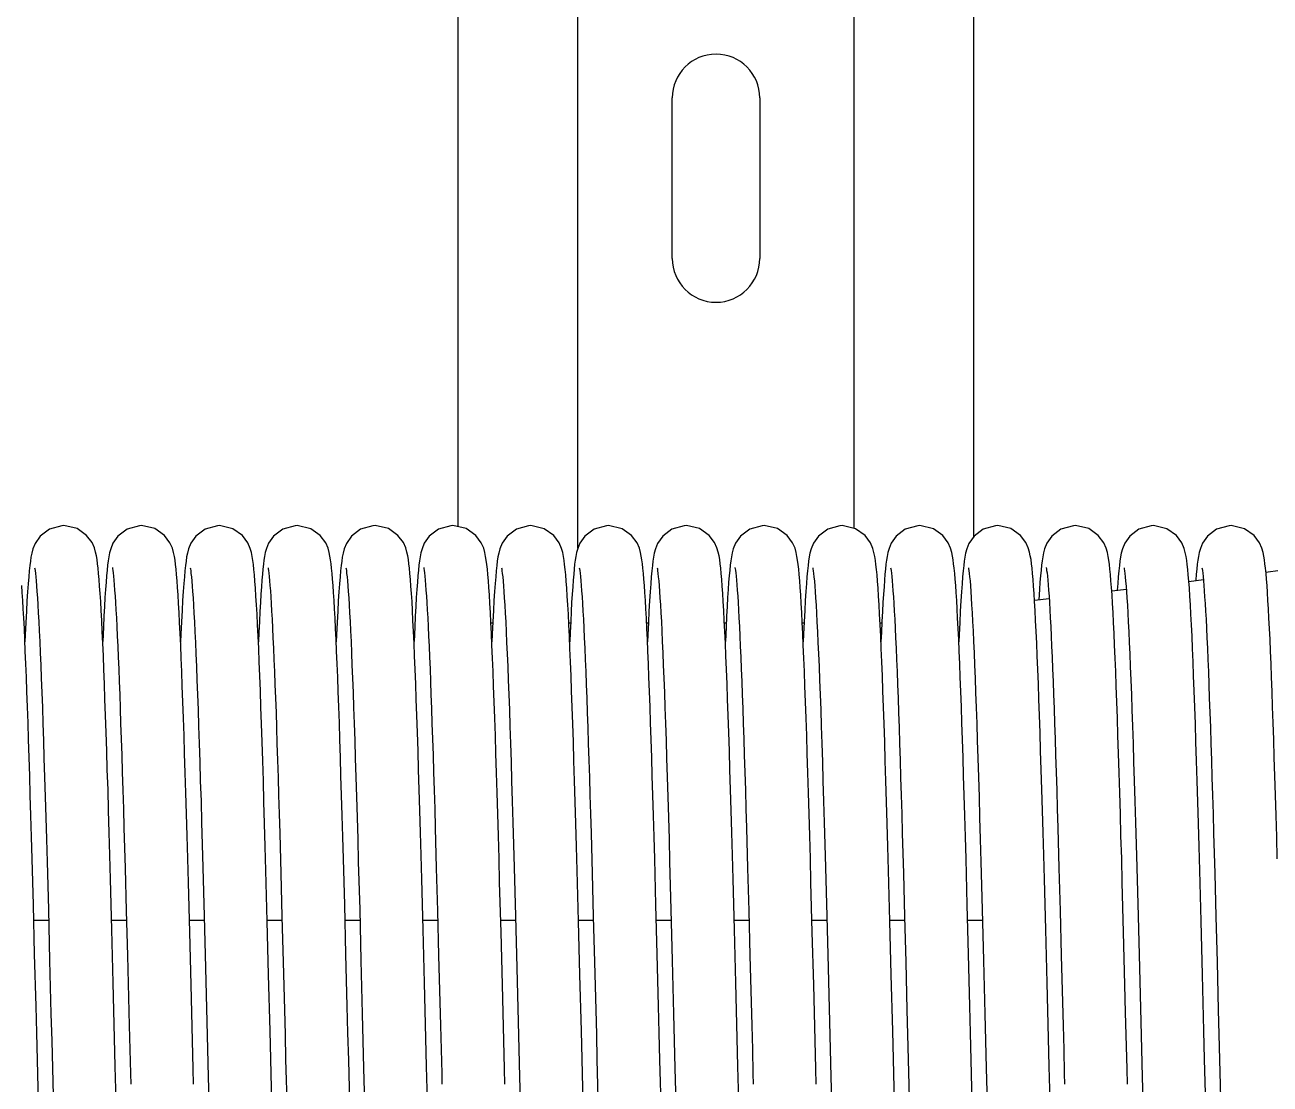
# Model space of a CAD drawing. Header units: millimetres. Extents: x 21899 to 38731, y -5425 to 3612.
# Drawn here: x 24887 to 25015, y -2716.3 to -2607.4 of the extents above; entities that cross this region are included whole.
import ezdxf

# ---------------------------------------------------------------- set-up
doc = ezdxf.new("R2010")
doc.units = ezdxf.units.MM

msp = doc.modelspace()

# ---------------------------------------------------------------- linework, layer by layer
at = {"color": 7, "linetype": 'Continuous'}
for p, q in [((24931.51, -2659.04), (24931.51, -2495.45)), ((24943.81, -2661.24), (24943.81, -2495.45)), ((24972.21, -2659.2), (24972.21, -2495.45)), ((24984.51, -2660.04), (24984.51, -2495.45)), ((24953.51, -2631.45), (24953.51, -2614.95)), ((24962.51, -2614.95), (24962.51, -2631.45)), ((25014.53, -2663.68), (25015.99, -2663.5)), ((24991.31, -2664.72), (24991.26, -2665.46)), ((24999.3, -2664.87), (24999.25, -2665.54)), ((25006.62, -2664.65), (25008.11, -2664.46)), ((24990.7, -2665.88), (24990.65, -2665.12)), ((24991.26, -2665.46), (24991.19, -2666.53)), ((24998.69, -2665.61), (25000.19, -2665.43)), ((24990.75, -2666.58), (24992.25, -2666.4)), ((24897.15, -2689.98), (24897.26, -2694.12)), ((24913.16, -2690.53), (24913.28, -2694.68)), ((24929.15, -2689.98), (24929.26, -2694.12)), ((24945.16, -2690.53), (24945.28, -2694.68)), ((24961.15, -2689.98), (24961.26, -2694.12)), ((24977.16, -2690.53), (24977.28, -2694.68)), ((24993.15, -2689.98), (24993.26, -2694.12)), ((25009.16, -2690.53), (25009.28, -2694.68)), ((24887.84, -2697.9), (24887.71, -2693.15)), ((24889.24, -2693.47), (24889.38, -2698.38)), ((24897.26, -2694.12), (24897.38, -2698.51)), ((24905.26, -2694.06), (24905.39, -2699.07)), ((24911.88, -2699.56), (24911.74, -2694.35)), ((24919.84, -2697.9), (24919.71, -2693.15)), ((24921.24, -2693.47), (24921.38, -2698.38)), ((24929.26, -2694.12), (24929.38, -2698.51)), ((24937.26, -2694.06), (24937.39, -2699.07)), ((24943.88, -2699.56), (24943.74, -2694.35)), ((24951.84, -2697.9), (24951.71, -2693.15)), ((24953.24, -2693.47), (24953.38, -2698.38)), ((24961.26, -2694.12), (24961.38, -2698.51)), ((24969.26, -2694.06), (24969.39, -2699.07)), ((24975.88, -2699.56), (24975.74, -2694.35)), ((24983.84, -2697.9), (24983.71, -2693.15)), ((24985.24, -2693.47), (24985.38, -2698.38)), ((24993.26, -2694.12), (24993.38, -2698.51)), ((25001.26, -2694.06), (25001.39, -2699.07)), ((25007.88, -2699.56), (25007.74, -2694.35)), ((24895.9, -2700.43), (24895.77, -2695.25)), ((24903.91, -2700.69), (24903.77, -2695.58)), ((24913.28, -2694.68), (24913.39, -2699.1)), ((24927.9, -2700.43), (24927.77, -2695.25)), ((24935.91, -2700.69), (24935.77, -2695.58)), ((24945.28, -2694.68), (24945.39, -2699.1)), ((24959.9, -2700.43), (24959.77, -2695.25)), ((24967.91, -2700.69), (24967.77, -2695.58)), ((24977.28, -2694.68), (24977.39, -2699.1)), ((24991.9, -2700.43), (24991.77, -2695.25)), ((24999.91, -2700.69), (24999.77, -2695.58)), ((25009.28, -2694.68), (25009.39, -2699.1)), ((24887.97, -2702.96), (24887.84, -2697.9)), ((24919.97, -2702.96), (24919.84, -2697.9)), ((24951.97, -2702.96), (24951.84, -2697.9)), ((24983.97, -2702.96), (24983.84, -2697.9)), ((24887.88, -2699.47), (24889.4, -2699.47)), ((24889.38, -2698.38), (24889.51, -2703.61)), ((24895.88, -2699.47), (24897.4, -2699.47)), ((24897.38, -2698.51), (24897.5, -2703.1)), ((24903.88, -2699.47), (24905.4, -2699.47)), ((24905.39, -2699.07), (24905.53, -2704.38)), ((24911.88, -2699.47), (24913.4, -2699.47)), ((24913.39, -2699.1), (24913.52, -2703.77)), ((24919.88, -2699.47), (24921.4, -2699.47)), ((24921.38, -2698.38), (24921.51, -2703.61)), ((24927.88, -2699.47), (24929.4, -2699.47)), ((24929.38, -2698.51), (24929.5, -2703.1)), ((24935.88, -2699.47), (24937.4, -2699.47)), ((24937.39, -2699.07), (24937.53, -2704.38)), ((24943.88, -2699.47), (24945.4, -2699.47)), ((24945.39, -2699.1), (24945.52, -2703.77)), ((24951.88, -2699.47), (24953.4, -2699.47)), ((24953.38, -2698.38), (24953.51, -2703.61)), ((24959.88, -2699.47), (24961.4, -2699.47)), ((24961.38, -2698.51), (24961.5, -2703.1)), ((24967.88, -2699.47), (24969.4, -2699.47)), ((24969.39, -2699.07), (24969.53, -2704.38)), ((24975.88, -2699.47), (24977.4, -2699.47)), ((24977.39, -2699.1), (24977.52, -2703.77)), ((24983.88, -2699.47), (24985.4, -2699.47)), ((24985.38, -2698.38), (24985.51, -2703.61)), ((24993.38, -2698.51), (24993.5, -2703.1)), ((25001.39, -2699.07), (25001.53, -2704.38)), ((25009.39, -2699.1), (25009.52, -2703.77)), ((24912.02, -2705.09), (24911.88, -2699.56)), ((24944.02, -2705.09), (24943.88, -2699.56)), ((24976.02, -2705.09), (24975.88, -2699.56)), ((25008.02, -2705.09), (25007.88, -2699.56)), ((24896.41, -2720.28), (24896.26, -2714.49)), ((24928.41, -2720.28), (24928.26, -2714.49)), ((24960.41, -2720.28), (24960.26, -2714.49)), ((24992.41, -2720.28), (24992.26, -2714.49)), ((24905.82, -2715.56), (24905.96, -2721.23)), ((24937.82, -2715.56), (24937.96, -2721.23)), ((24969.82, -2715.56), (24969.96, -2721.23)), ((25001.82, -2715.56), (25001.96, -2721.23))]:
    msp.add_line(p, q, dxfattribs=at)
at = {"color": 3, "linetype": 'Continuous'}
for p, q in [((24942.88, -2668.91), (24943.06, -2668.91)), ((24950.88, -2668.91), (24951.06, -2668.91)), ((24958.88, -2668.91), (24959.06, -2668.91)), ((24966.88, -2668.91), (24967.06, -2668.91)), ((24974.88, -2668.91), (24975.06, -2668.91))]:
    msp.add_line(p, q, dxfattribs=at)
at = {"color": 7, "linetype": 'Continuous'}
for points in [[(24890.97, -2658.91), (24890.75, -2658.92), (24889.48, -2659.28), (24888.54, -2659.99), (24888.01, -2660.74), (24887.78, -2661.31), (24887.67, -2661.75), (24887.59, -2662.14), (24887.53, -2662.56), (24887.47, -2663.02), (24887.41, -2663.56), (24887.36, -2664.18), (24887.3, -2664.89)], [(24894.65, -2665.12), (24894.6, -2664.44), (24894.55, -2663.84), (24894.5, -2663.3), (24894.44, -2662.83), (24894.39, -2662.41), (24894.32, -2662.02), (24894.24, -2661.63), (24894.11, -2661.2), (24893.87, -2660.65), (24893.31, -2659.91), (24892.33, -2659.22), (24890.97, -2658.91)], [(24898.97, -2658.91), (24898.75, -2658.92), (24897.47, -2659.29), (24896.53, -2660), (24896.02, -2660.73), (24895.79, -2661.28), (24895.67, -2661.72), (24895.6, -2662.11), (24895.53, -2662.52), (24895.47, -2662.97), (24895.42, -2663.48), (24895.37, -2664.06), (24895.31, -2664.72)], [(24902.61, -2664.57), (24902.56, -2663.94), (24902.51, -2663.39), (24902.45, -2662.91), (24902.4, -2662.47), (24902.33, -2662.08), (24902.25, -2661.69), (24902.13, -2661.24), (24901.88, -2660.67), (24901.31, -2659.91), (24900.33, -2659.22), (24898.97, -2658.91)], [(24906.97, -2658.91), (24906.75, -2658.92), (24905.49, -2659.28), (24904.55, -2659.98), (24904.02, -2660.73), (24903.79, -2661.31), (24903.67, -2661.74), (24903.59, -2662.13), (24903.53, -2662.55), (24903.47, -2663.01), (24903.41, -2663.55), (24903.36, -2664.16), (24903.3, -2664.87)], [(24910.62, -2664.62), (24910.56, -2663.98), (24910.51, -2663.42), (24910.45, -2662.92), (24910.4, -2662.48), (24910.33, -2662.08), (24910.25, -2661.69), (24910.13, -2661.25), (24909.89, -2660.68), (24909.33, -2659.93), (24908.35, -2659.23), (24906.97, -2658.91)], [(24914.97, -2658.91), (24914.75, -2658.92), (24913.47, -2659.29), (24912.53, -2660), (24912.02, -2660.73), (24911.8, -2661.26), (24911.68, -2661.69), (24911.6, -2662.08), (24911.54, -2662.47), (24911.48, -2662.89), (24911.43, -2663.37), (24911.38, -2663.91), (24911.33, -2664.51), (24911.28, -2665.2)], [(24918.65, -2665.07), (24918.6, -2664.42), (24918.55, -2663.83), (24918.5, -2663.3), (24918.44, -2662.84), (24918.39, -2662.42), (24918.33, -2662.04), (24918.25, -2661.67), (24918.13, -2661.24), (24917.89, -2660.68), (24917.33, -2659.92), (24916.35, -2659.23), (24914.97, -2658.91)], [(24922.97, -2658.91), (24922.75, -2658.92), (24921.48, -2659.28), (24920.54, -2659.99), (24920.01, -2660.74), (24919.78, -2661.31), (24919.67, -2661.75), (24919.59, -2662.14), (24919.53, -2662.56), (24919.47, -2663.02), (24919.41, -2663.56), (24919.36, -2664.18), (24919.3, -2664.89)], [(24926.65, -2665.12), (24926.6, -2664.44), (24926.55, -2663.84), (24926.5, -2663.3), (24926.44, -2662.83), (24926.39, -2662.41), (24926.32, -2662.02), (24926.24, -2661.63), (24926.11, -2661.2), (24925.87, -2660.65), (24925.31, -2659.91), (24924.33, -2659.22), (24922.97, -2658.91)], [(24930.97, -2658.91), (24930.75, -2658.92), (24929.47, -2659.29), (24928.53, -2660), (24928.02, -2660.73), (24927.79, -2661.28), (24927.67, -2661.72), (24927.6, -2662.11), (24927.53, -2662.52), (24927.47, -2662.97), (24927.42, -2663.48), (24927.37, -2664.06), (24927.31, -2664.72)], [(24934.61, -2664.57), (24934.56, -2663.94), (24934.51, -2663.39), (24934.45, -2662.91), (24934.4, -2662.47), (24934.33, -2662.08), (24934.25, -2661.69), (24934.13, -2661.24), (24933.88, -2660.67), (24933.31, -2659.91), (24932.33, -2659.22), (24930.97, -2658.91)], [(24938.97, -2658.91), (24938.75, -2658.92), (24937.49, -2659.28), (24936.55, -2659.98), (24936.02, -2660.73), (24935.79, -2661.31), (24935.67, -2661.74), (24935.59, -2662.13), (24935.53, -2662.55), (24935.47, -2663.01), (24935.41, -2663.55), (24935.36, -2664.16), (24935.3, -2664.87)], [(24942.62, -2664.62), (24942.56, -2663.98), (24942.51, -2663.42), (24942.45, -2662.92), (24942.4, -2662.48), (24942.33, -2662.08), (24942.25, -2661.69), (24942.13, -2661.25), (24941.89, -2660.68), (24941.33, -2659.93), (24940.35, -2659.23), (24938.97, -2658.91)], [(24946.97, -2658.91), (24946.75, -2658.92), (24945.47, -2659.29), (24944.53, -2660), (24944.02, -2660.73), (24943.8, -2661.26), (24943.68, -2661.69), (24943.6, -2662.08), (24943.54, -2662.47), (24943.48, -2662.89), (24943.43, -2663.37), (24943.38, -2663.91), (24943.33, -2664.51), (24943.28, -2665.2)], [(24950.65, -2665.07), (24950.6, -2664.42), (24950.55, -2663.83), (24950.5, -2663.3), (24950.44, -2662.84), (24950.39, -2662.42), (24950.33, -2662.04), (24950.25, -2661.67), (24950.13, -2661.24), (24949.89, -2660.68), (24949.33, -2659.92), (24948.35, -2659.23), (24946.97, -2658.91)], [(24954.97, -2658.91), (24954.75, -2658.92), (24953.48, -2659.28), (24952.54, -2659.99), (24952.01, -2660.74), (24951.78, -2661.31), (24951.67, -2661.75), (24951.59, -2662.14), (24951.53, -2662.56), (24951.47, -2663.02), (24951.41, -2663.56), (24951.36, -2664.18), (24951.3, -2664.89)], [(24958.65, -2665.12), (24958.6, -2664.44), (24958.55, -2663.84), (24958.5, -2663.3), (24958.44, -2662.83), (24958.39, -2662.41), (24958.32, -2662.02), (24958.24, -2661.63), (24958.11, -2661.2), (24957.87, -2660.65), (24957.31, -2659.91), (24956.33, -2659.22), (24954.97, -2658.91)], [(24962.97, -2658.91), (24962.75, -2658.92), (24961.47, -2659.29), (24960.53, -2660), (24960.02, -2660.73), (24959.79, -2661.28), (24959.67, -2661.72), (24959.6, -2662.11), (24959.53, -2662.52), (24959.47, -2662.97), (24959.42, -2663.48), (24959.37, -2664.06), (24959.31, -2664.72)], [(24966.61, -2664.57), (24966.56, -2663.94), (24966.51, -2663.39), (24966.45, -2662.91), (24966.4, -2662.47), (24966.33, -2662.08), (24966.25, -2661.69), (24966.13, -2661.24), (24965.88, -2660.67), (24965.31, -2659.91), (24964.33, -2659.22), (24962.97, -2658.91)], [(24970.97, -2658.91), (24970.75, -2658.92), (24969.49, -2659.28), (24968.55, -2659.98), (24968.02, -2660.73), (24967.79, -2661.31), (24967.67, -2661.74), (24967.59, -2662.13), (24967.53, -2662.55), (24967.47, -2663.01), (24967.41, -2663.55), (24967.36, -2664.16), (24967.3, -2664.87)], [(24974.62, -2664.62), (24974.56, -2663.98), (24974.51, -2663.42), (24974.45, -2662.92), (24974.4, -2662.48), (24974.33, -2662.08), (24974.25, -2661.69), (24974.13, -2661.25), (24973.89, -2660.68), (24973.33, -2659.93), (24972.35, -2659.23), (24970.97, -2658.91)], [(24978.97, -2658.91), (24978.75, -2658.92), (24977.47, -2659.29), (24976.53, -2660), (24976.02, -2660.73), (24975.8, -2661.26), (24975.68, -2661.69), (24975.6, -2662.08), (24975.54, -2662.47), (24975.48, -2662.89), (24975.43, -2663.37), (24975.38, -2663.91), (24975.33, -2664.51), (24975.28, -2665.2)], [(24982.65, -2665.07), (24982.6, -2664.42), (24982.55, -2663.83), (24982.5, -2663.3), (24982.44, -2662.84), (24982.39, -2662.42), (24982.33, -2662.04), (24982.25, -2661.67), (24982.13, -2661.24), (24981.89, -2660.68), (24981.33, -2659.92), (24980.35, -2659.23), (24978.97, -2658.91)], [(24986.97, -2658.91), (24986.75, -2658.92), (24985.48, -2659.28), (24984.54, -2659.99), (24984.01, -2660.74), (24983.78, -2661.31), (24983.67, -2661.75), (24983.59, -2662.14), (24983.53, -2662.56), (24983.47, -2663.02), (24983.41, -2663.56), (24983.36, -2664.18), (24983.3, -2664.89)], [(24990.65, -2665.12), (24990.6, -2664.44), (24990.55, -2663.84), (24990.5, -2663.3), (24990.44, -2662.83), (24990.39, -2662.41), (24990.32, -2662.02), (24990.24, -2661.63), (24990.11, -2661.2), (24989.87, -2660.65), (24989.31, -2659.91), (24988.33, -2659.22), (24986.97, -2658.91)], [(24994.97, -2658.91), (24994.75, -2658.92), (24993.47, -2659.29), (24992.53, -2660), (24992.02, -2660.73), (24991.79, -2661.28), (24991.67, -2661.72), (24991.6, -2662.11), (24991.53, -2662.52), (24991.47, -2662.97), (24991.42, -2663.48), (24991.37, -2664.06), (24991.31, -2664.72)], [(24998.61, -2664.57), (24998.56, -2663.94), (24998.51, -2663.39), (24998.45, -2662.91), (24998.4, -2662.47), (24998.33, -2662.08), (24998.25, -2661.69), (24998.13, -2661.24), (24997.88, -2660.67), (24997.31, -2659.91), (24996.33, -2659.22), (24994.97, -2658.91)], [(25002.97, -2658.91), (25002.75, -2658.92), (25001.49, -2659.28), (25000.55, -2659.98), (25000.02, -2660.73), (24999.79, -2661.31), (24999.67, -2661.74), (24999.59, -2662.13), (24999.53, -2662.55), (24999.47, -2663.01), (24999.41, -2663.55), (24999.36, -2664.16), (24999.3, -2664.87)], [(25006.62, -2664.62), (25006.56, -2663.98), (25006.51, -2663.42), (25006.45, -2662.92), (25006.4, -2662.48), (25006.33, -2662.08), (25006.25, -2661.69), (25006.13, -2661.25), (25005.89, -2660.68), (25005.33, -2659.93), (25004.35, -2659.23), (25002.97, -2658.91)], [(25010.97, -2658.91), (25010.75, -2658.92), (25009.47, -2659.29), (25008.53, -2660), (25008.02, -2660.73), (25007.8, -2661.26), (25007.68, -2661.69), (25007.6, -2662.08), (25007.54, -2662.47), (25007.48, -2662.89), (25007.43, -2663.37), (25007.38, -2663.91), (25007.33, -2664.51), (25007.33, -2664.56)], [(25014.65, -2665.07), (25014.6, -2664.42), (25014.55, -2663.83), (25014.5, -2663.3), (25014.44, -2662.84), (25014.39, -2662.42), (25014.33, -2662.04), (25014.25, -2661.67), (25014.13, -2661.24), (25013.89, -2660.68), (25013.33, -2659.92), (25012.35, -2659.23), (25010.97, -2658.91)], [(24887.96, -2663.24), (24887.98, -2663.35), (24888.01, -2663.54), (24888.04, -2663.82), (24888.08, -2664.17), (24888.12, -2664.6), (24888.16, -2665.1), (24888.2, -2665.67), (24888.25, -2666.32), (24888.29, -2667.05), (24888.34, -2667.86), (24888.39, -2668.75), (24888.44, -2669.74), (24888.49, -2670.81), (24888.54, -2671.98), (24888.59, -2673.24), (24888.65, -2674.6), (24888.7, -2676.05), (24888.76, -2677.6), (24888.81, -2679.24), (24888.87, -2680.99), (24888.93, -2682.82), (24888.99, -2684.76), (24889.05, -2686.79), (24889.11, -2688.92), (24889.18, -2691.15), (24889.24, -2693.47)], [(24895.96, -2663.23), (24895.96, -2663.24), (24895.98, -2663.33), (24896, -2663.51), (24896.04, -2663.78), (24896.07, -2664.12), (24896.11, -2664.52), (24896.15, -2665), (24896.19, -2665.54), (24896.24, -2666.15), (24896.28, -2666.83), (24896.32, -2667.58), (24896.37, -2668.4), (24896.42, -2669.29), (24896.46, -2670.26), (24896.51, -2671.31), (24896.56, -2672.43), (24896.61, -2673.63), (24896.66, -2674.92), (24896.71, -2676.28), (24896.76, -2677.72), (24896.81, -2679.24), (24896.87, -2680.84), (24896.92, -2682.52), (24896.98, -2684.27), (24897.03, -2686.1), (24897.09, -2688.01), (24897.15, -2689.98)], [(24903.96, -2663.24), (24903.98, -2663.35), (24904.01, -2663.55), (24904.04, -2663.83), (24904.08, -2664.18), (24904.12, -2664.61), (24904.16, -2665.12), (24904.2, -2665.69), (24904.25, -2666.35), (24904.3, -2667.09), (24904.34, -2667.91), (24904.39, -2668.81), (24904.44, -2669.82), (24904.49, -2670.91), (24904.55, -2672.1), (24904.6, -2673.39), (24904.65, -2674.78), (24904.71, -2676.26), (24904.77, -2677.84), (24904.82, -2679.52), (24904.88, -2681.3), (24904.94, -2683.18), (24905, -2685.15), (24905.07, -2687.23), (24905.13, -2689.41), (24905.19, -2691.69), (24905.26, -2694.06)], [(24911.96, -2663.24), (24911.98, -2663.34), (24912.01, -2663.53), (24912.04, -2663.8), (24912.08, -2664.15), (24912.12, -2664.57), (24912.16, -2665.05), (24912.2, -2665.61), (24912.24, -2666.23), (24912.29, -2666.92), (24912.33, -2667.69), (24912.38, -2668.53), (24912.42, -2669.44), (24912.47, -2670.44), (24912.52, -2671.51), (24912.57, -2672.67), (24912.62, -2673.91), (24912.67, -2675.23), (24912.72, -2676.63), (24912.78, -2678.11), (24912.83, -2679.67), (24912.88, -2681.31), (24912.94, -2683.01), (24912.99, -2684.79), (24913.05, -2686.63), (24913.1, -2688.55), (24913.16, -2690.53)], [(24919.96, -2663.24), (24919.98, -2663.35), (24920.01, -2663.54), (24920.04, -2663.82), (24920.08, -2664.17), (24920.12, -2664.6), (24920.16, -2665.1), (24920.2, -2665.67), (24920.25, -2666.32), (24920.29, -2667.05), (24920.34, -2667.86), (24920.39, -2668.75), (24920.44, -2669.74), (24920.49, -2670.81), (24920.54, -2671.98), (24920.59, -2673.24), (24920.65, -2674.6), (24920.7, -2676.05), (24920.76, -2677.6), (24920.81, -2679.24), (24920.87, -2680.99), (24920.93, -2682.82), (24920.99, -2684.76), (24921.05, -2686.79), (24921.11, -2688.92), (24921.18, -2691.15), (24921.24, -2693.47)], [(24927.96, -2663.23), (24927.96, -2663.24), (24927.98, -2663.33), (24928, -2663.51), (24928.04, -2663.78), (24928.07, -2664.12), (24928.11, -2664.52), (24928.15, -2665), (24928.19, -2665.54), (24928.24, -2666.15), (24928.28, -2666.83), (24928.32, -2667.58), (24928.37, -2668.4), (24928.42, -2669.29), (24928.46, -2670.26), (24928.51, -2671.31), (24928.56, -2672.43), (24928.61, -2673.63), (24928.66, -2674.92), (24928.71, -2676.28), (24928.76, -2677.72), (24928.81, -2679.24), (24928.87, -2680.84), (24928.92, -2682.52), (24928.98, -2684.27), (24929.03, -2686.1), (24929.09, -2688.01), (24929.15, -2689.98)], [(24935.96, -2663.24), (24935.98, -2663.35), (24936.01, -2663.55), (24936.04, -2663.83), (24936.08, -2664.18), (24936.12, -2664.61), (24936.16, -2665.12), (24936.2, -2665.69), (24936.25, -2666.35), (24936.3, -2667.09), (24936.34, -2667.91), (24936.39, -2668.81), (24936.44, -2669.82), (24936.49, -2670.91), (24936.55, -2672.1), (24936.6, -2673.39), (24936.65, -2674.78), (24936.71, -2676.26), (24936.77, -2677.84), (24936.82, -2679.52), (24936.88, -2681.3), (24936.94, -2683.18), (24937, -2685.15), (24937.07, -2687.23), (24937.13, -2689.41), (24937.19, -2691.69), (24937.26, -2694.06)], [(24943.96, -2663.24), (24943.98, -2663.34), (24944.01, -2663.53), (24944.04, -2663.8), (24944.08, -2664.15), (24944.12, -2664.57), (24944.16, -2665.05), (24944.2, -2665.61), (24944.24, -2666.23), (24944.29, -2666.92), (24944.33, -2667.69), (24944.38, -2668.53), (24944.42, -2669.44), (24944.47, -2670.44), (24944.52, -2671.51), (24944.57, -2672.67), (24944.62, -2673.91), (24944.67, -2675.23), (24944.72, -2676.63), (24944.78, -2678.11), (24944.83, -2679.67), (24944.88, -2681.31), (24944.94, -2683.01), (24944.99, -2684.79), (24945.05, -2686.63), (24945.1, -2688.55), (24945.16, -2690.53)], [(24951.96, -2663.24), (24951.98, -2663.35), (24952.01, -2663.54), (24952.04, -2663.82), (24952.08, -2664.17), (24952.12, -2664.6), (24952.16, -2665.1), (24952.2, -2665.67), (24952.25, -2666.32), (24952.29, -2667.05), (24952.34, -2667.86), (24952.39, -2668.75), (24952.44, -2669.74), (24952.49, -2670.81), (24952.54, -2671.98), (24952.59, -2673.24), (24952.65, -2674.6), (24952.7, -2676.05), (24952.76, -2677.6), (24952.81, -2679.24), (24952.87, -2680.99), (24952.93, -2682.82), (24952.99, -2684.76), (24953.05, -2686.79), (24953.11, -2688.92), (24953.18, -2691.15), (24953.24, -2693.47)], [(24959.96, -2663.23), (24959.96, -2663.24), (24959.98, -2663.33), (24960, -2663.51), (24960.04, -2663.78), (24960.07, -2664.12), (24960.11, -2664.52), (24960.15, -2665), (24960.19, -2665.54), (24960.24, -2666.15), (24960.28, -2666.83), (24960.32, -2667.58), (24960.37, -2668.4), (24960.42, -2669.29), (24960.46, -2670.26), (24960.51, -2671.31), (24960.56, -2672.43), (24960.61, -2673.63), (24960.66, -2674.92), (24960.71, -2676.28), (24960.76, -2677.72), (24960.81, -2679.24), (24960.87, -2680.84), (24960.92, -2682.52), (24960.98, -2684.27), (24961.03, -2686.1), (24961.09, -2688.01), (24961.15, -2689.98)], [(24967.96, -2663.24), (24967.98, -2663.35), (24968.01, -2663.55), (24968.04, -2663.83), (24968.08, -2664.18), (24968.12, -2664.61), (24968.16, -2665.12), (24968.2, -2665.69), (24968.25, -2666.35), (24968.3, -2667.09), (24968.34, -2667.91), (24968.39, -2668.81), (24968.44, -2669.82), (24968.49, -2670.91), (24968.55, -2672.1), (24968.6, -2673.39), (24968.65, -2674.78), (24968.71, -2676.26), (24968.77, -2677.84), (24968.82, -2679.52), (24968.88, -2681.3), (24968.94, -2683.18), (24969, -2685.15), (24969.07, -2687.23), (24969.13, -2689.41), (24969.19, -2691.69), (24969.26, -2694.06)], [(24975.96, -2663.24), (24975.98, -2663.34), (24976.01, -2663.53), (24976.04, -2663.8), (24976.08, -2664.15), (24976.12, -2664.57), (24976.16, -2665.05), (24976.2, -2665.61), (24976.24, -2666.23), (24976.29, -2666.92), (24976.33, -2667.69), (24976.38, -2668.53), (24976.42, -2669.44), (24976.47, -2670.44), (24976.52, -2671.51), (24976.57, -2672.67), (24976.62, -2673.91), (24976.67, -2675.23), (24976.72, -2676.63), (24976.78, -2678.11), (24976.83, -2679.67), (24976.88, -2681.31), (24976.94, -2683.01), (24976.99, -2684.79), (24977.05, -2686.63), (24977.1, -2688.55), (24977.16, -2690.53)], [(24983.96, -2663.24), (24983.98, -2663.35), (24984.01, -2663.54), (24984.04, -2663.82), (24984.08, -2664.17), (24984.12, -2664.6), (24984.16, -2665.1), (24984.2, -2665.67), (24984.25, -2666.32), (24984.29, -2667.05), (24984.34, -2667.86), (24984.39, -2668.75), (24984.44, -2669.74), (24984.49, -2670.81), (24984.54, -2671.98), (24984.59, -2673.24), (24984.65, -2674.6), (24984.7, -2676.05), (24984.76, -2677.6), (24984.81, -2679.24), (24984.87, -2680.99), (24984.93, -2682.82), (24984.99, -2684.76), (24985.05, -2686.79), (24985.11, -2688.92), (24985.18, -2691.15), (24985.24, -2693.47)], [(24991.96, -2663.23), (24991.96, -2663.24), (24991.98, -2663.33), (24992, -2663.51), (24992.04, -2663.78), (24992.07, -2664.12), (24992.11, -2664.52), (24992.15, -2665), (24992.19, -2665.54), (24992.24, -2666.15), (24992.28, -2666.83), (24992.32, -2667.58), (24992.37, -2668.4), (24992.42, -2669.29), (24992.46, -2670.26), (24992.51, -2671.31), (24992.56, -2672.43), (24992.61, -2673.63), (24992.66, -2674.92), (24992.71, -2676.28), (24992.76, -2677.72), (24992.81, -2679.24), (24992.87, -2680.84), (24992.92, -2682.52), (24992.98, -2684.27), (24993.03, -2686.1), (24993.09, -2688.01), (24993.15, -2689.98)], [(24999.96, -2663.24), (24999.98, -2663.35), (25000.01, -2663.55), (25000.04, -2663.83), (25000.08, -2664.18), (25000.12, -2664.61), (25000.16, -2665.12), (25000.2, -2665.69), (25000.25, -2666.35), (25000.3, -2667.09), (25000.34, -2667.91), (25000.39, -2668.81), (25000.44, -2669.82), (25000.49, -2670.91), (25000.55, -2672.1), (25000.6, -2673.39), (25000.65, -2674.78), (25000.71, -2676.26), (25000.77, -2677.84), (25000.82, -2679.52), (25000.88, -2681.3), (25000.94, -2683.18), (25001, -2685.15), (25001.07, -2687.23), (25001.13, -2689.41), (25001.19, -2691.69), (25001.26, -2694.06)], [(25007.96, -2663.24), (25007.98, -2663.34), (25008.01, -2663.53), (25008.04, -2663.8), (25008.08, -2664.15), (25008.12, -2664.57), (25008.16, -2665.05), (25008.2, -2665.61), (25008.24, -2666.23), (25008.29, -2666.92), (25008.33, -2667.69), (25008.38, -2668.53), (25008.42, -2669.44), (25008.47, -2670.44), (25008.52, -2671.51), (25008.57, -2672.67), (25008.62, -2673.91), (25008.67, -2675.23), (25008.72, -2676.63), (25008.78, -2678.11), (25008.83, -2679.67), (25008.88, -2681.31), (25008.94, -2683.01), (25008.99, -2684.79), (25009.05, -2686.63), (25009.1, -2688.55), (25009.16, -2690.53)], [(24887.3, -2664.89), (24887.24, -2665.71), (24887.18, -2666.64), (24887.12, -2667.69), (24887.06, -2668.86), (24887, -2670.15), (24886.97, -2670.84)], [(24895.31, -2664.72), (24895.26, -2665.46), (24895.2, -2666.29), (24895.15, -2667.21), (24895.09, -2668.23), (24895.04, -2669.35), (24894.97, -2670.83)], [(24903.77, -2695.58), (24903.71, -2693.14), (24903.64, -2690.8), (24903.58, -2688.55), (24903.52, -2686.39), (24903.45, -2684.33), (24903.39, -2682.35), (24903.33, -2680.48), (24903.27, -2678.7), (24903.21, -2677.01), (24903.15, -2675.42), (24903.1, -2673.92), (24903.04, -2672.52), (24902.98, -2671.21), (24902.93, -2670), (24902.87, -2668.87), (24902.82, -2667.84), (24902.77, -2666.9), (24902.72, -2666.04), (24902.66, -2665.26), (24902.61, -2664.57)], [(24903.3, -2664.87), (24903.24, -2665.68), (24903.18, -2666.6), (24903.13, -2667.64), (24903.06, -2668.8), (24903, -2670.08), (24902.97, -2670.84)], [(24911.74, -2694.35), (24911.67, -2691.89), (24911.61, -2689.54), (24911.54, -2687.29), (24911.48, -2685.14), (24911.41, -2683.09), (24911.35, -2681.15), (24911.29, -2679.3), (24911.23, -2677.56), (24911.17, -2675.91), (24911.11, -2674.36), (24911.06, -2672.9), (24911, -2671.54), (24910.94, -2670.27), (24910.89, -2669.1), (24910.83, -2668.02), (24910.78, -2667.04), (24910.72, -2666.15), (24910.67, -2665.34), (24910.62, -2664.62)], [(24919.3, -2664.89), (24919.24, -2665.71), (24919.18, -2666.64), (24919.12, -2667.69), (24919.06, -2668.86), (24919, -2670.15), (24918.97, -2670.84)], [(24927.31, -2664.72), (24927.26, -2665.46), (24927.2, -2666.29), (24927.15, -2667.21), (24927.09, -2668.23), (24927.04, -2669.35), (24926.97, -2670.83)], [(24935.77, -2695.58), (24935.71, -2693.14), (24935.64, -2690.8), (24935.58, -2688.55), (24935.52, -2686.39), (24935.45, -2684.33), (24935.39, -2682.35), (24935.33, -2680.48), (24935.27, -2678.7), (24935.21, -2677.01), (24935.15, -2675.42), (24935.1, -2673.92), (24935.04, -2672.52), (24934.98, -2671.21), (24934.93, -2670), (24934.87, -2668.87), (24934.82, -2667.84), (24934.77, -2666.9), (24934.72, -2666.04), (24934.66, -2665.26), (24934.61, -2664.57)], [(24935.3, -2664.87), (24935.24, -2665.68), (24935.18, -2666.6), (24935.13, -2667.64), (24935.06, -2668.8), (24935, -2670.08), (24934.97, -2670.84)], [(24943.74, -2694.35), (24943.67, -2691.89), (24943.61, -2689.54), (24943.54, -2687.29), (24943.48, -2685.14), (24943.41, -2683.09), (24943.35, -2681.15), (24943.29, -2679.3), (24943.23, -2677.56), (24943.17, -2675.91), (24943.11, -2674.36), (24943.06, -2672.9), (24943, -2671.54), (24942.94, -2670.27), (24942.89, -2669.1), (24942.83, -2668.02), (24942.78, -2667.04), (24942.72, -2666.15), (24942.67, -2665.34), (24942.62, -2664.62)], [(24951.3, -2664.89), (24951.24, -2665.71), (24951.18, -2666.64), (24951.12, -2667.69), (24951.06, -2668.86), (24951, -2670.15), (24950.97, -2670.84)], [(24959.31, -2664.72), (24959.26, -2665.46), (24959.2, -2666.29), (24959.15, -2667.21), (24959.09, -2668.23), (24959.04, -2669.35), (24958.97, -2670.83)], [(24967.77, -2695.58), (24967.71, -2693.14), (24967.64, -2690.8), (24967.58, -2688.55), (24967.52, -2686.39), (24967.45, -2684.33), (24967.39, -2682.35), (24967.33, -2680.48), (24967.27, -2678.7), (24967.21, -2677.01), (24967.15, -2675.42), (24967.1, -2673.92), (24967.04, -2672.52), (24966.98, -2671.21), (24966.93, -2670), (24966.87, -2668.87), (24966.82, -2667.84), (24966.77, -2666.9), (24966.72, -2666.04), (24966.66, -2665.26), (24966.61, -2664.57)], [(24967.3, -2664.87), (24967.24, -2665.68), (24967.18, -2666.6), (24967.13, -2667.64), (24967.06, -2668.8), (24967, -2670.08), (24966.97, -2670.84)], [(24975.74, -2694.35), (24975.67, -2691.89), (24975.61, -2689.54), (24975.54, -2687.29), (24975.48, -2685.14), (24975.41, -2683.09), (24975.35, -2681.15), (24975.29, -2679.3), (24975.23, -2677.56), (24975.17, -2675.91), (24975.11, -2674.36), (24975.06, -2672.9), (24975, -2671.54), (24974.94, -2670.27), (24974.89, -2669.1), (24974.83, -2668.02), (24974.78, -2667.04), (24974.72, -2666.15), (24974.67, -2665.34), (24974.62, -2664.62)], [(24983.3, -2664.89), (24983.24, -2665.71), (24983.18, -2666.64), (24983.12, -2667.69), (24983.06, -2668.86), (24983, -2670.15), (24982.97, -2670.84)], [(24999.77, -2695.58), (24999.71, -2693.14), (24999.64, -2690.8), (24999.58, -2688.55), (24999.52, -2686.39), (24999.45, -2684.33), (24999.39, -2682.35), (24999.33, -2680.48), (24999.27, -2678.7), (24999.21, -2677.01), (24999.15, -2675.42), (24999.1, -2673.92), (24999.04, -2672.52), (24998.98, -2671.21), (24998.93, -2670), (24998.87, -2668.87), (24998.82, -2667.84), (24998.77, -2666.9), (24998.72, -2666.04), (24998.66, -2665.26), (24998.61, -2664.57)], [(25007.74, -2694.35), (25007.67, -2691.89), (25007.61, -2689.54), (25007.54, -2687.29), (25007.48, -2685.14), (25007.41, -2683.09), (25007.35, -2681.15), (25007.29, -2679.3), (25007.23, -2677.56), (25007.17, -2675.91), (25007.11, -2674.36), (25007.06, -2672.9), (25007, -2671.54), (25006.94, -2670.27), (25006.89, -2669.1), (25006.83, -2668.02), (25006.78, -2667.04), (25006.72, -2666.15), (25006.67, -2665.34), (25006.62, -2664.62)], [(24887.71, -2693.15), (24887.65, -2690.89), (24887.58, -2688.72), (24887.52, -2686.63), (24887.46, -2684.64), (24887.4, -2682.73), (24887.35, -2680.91), (24887.29, -2679.17), (24887.23, -2677.53), (24887.18, -2675.97), (24887.12, -2674.5), (24887.07, -2673.12), (24887.01, -2671.82), (24886.96, -2670.61), (24886.91, -2669.49), (24886.85, -2668.44), (24886.8, -2667.48), (24886.75, -2666.6), (24886.7, -2665.8), (24886.65, -2665.07)], [(24895.77, -2695.25), (24895.7, -2692.8), (24895.63, -2690.46), (24895.57, -2688.21), (24895.51, -2686.05), (24895.44, -2684), (24895.38, -2682.05), (24895.32, -2680.19), (24895.26, -2678.43), (24895.2, -2676.75), (24895.15, -2675.18), (24895.09, -2673.69), (24895.03, -2672.3), (24894.98, -2671), (24894.92, -2669.79), (24894.86, -2668.68), (24894.81, -2667.65), (24894.76, -2666.72), (24894.7, -2665.88), (24894.65, -2665.12)], [(24911.28, -2665.2), (24911.22, -2665.96), (24911.17, -2666.81), (24911.12, -2667.75), (24911.07, -2668.77), (24911.01, -2669.89), (24910.97, -2670.84)], [(24919.71, -2693.15), (24919.65, -2690.89), (24919.58, -2688.72), (24919.52, -2686.63), (24919.46, -2684.64), (24919.4, -2682.73), (24919.35, -2680.91), (24919.29, -2679.17), (24919.23, -2677.53), (24919.18, -2675.97), (24919.12, -2674.5), (24919.07, -2673.12), (24919.01, -2671.82), (24918.96, -2670.61), (24918.91, -2669.49), (24918.85, -2668.44), (24918.8, -2667.48), (24918.75, -2666.6), (24918.7, -2665.8), (24918.65, -2665.07)], [(24927.77, -2695.25), (24927.7, -2692.8), (24927.63, -2690.46), (24927.57, -2688.21), (24927.51, -2686.05), (24927.44, -2684), (24927.38, -2682.05), (24927.32, -2680.19), (24927.26, -2678.43), (24927.2, -2676.75), (24927.15, -2675.18), (24927.09, -2673.69), (24927.03, -2672.3), (24926.98, -2671), (24926.92, -2669.79), (24926.86, -2668.68), (24926.81, -2667.65), (24926.76, -2666.72), (24926.7, -2665.88), (24926.65, -2665.12)], [(24943.28, -2665.2), (24943.22, -2665.96), (24943.17, -2666.81), (24943.12, -2667.75), (24943.07, -2668.77), (24943.01, -2669.89), (24942.97, -2670.84)], [(24951.71, -2693.15), (24951.65, -2690.89), (24951.58, -2688.72), (24951.52, -2686.63), (24951.46, -2684.64), (24951.4, -2682.73), (24951.35, -2680.91), (24951.29, -2679.17), (24951.23, -2677.53), (24951.18, -2675.97), (24951.12, -2674.5), (24951.07, -2673.12), (24951.01, -2671.82), (24950.96, -2670.61), (24950.91, -2669.49), (24950.85, -2668.44), (24950.8, -2667.48), (24950.75, -2666.6), (24950.7, -2665.8), (24950.65, -2665.07)], [(24959.77, -2695.25), (24959.7, -2692.8), (24959.63, -2690.46), (24959.57, -2688.21), (24959.51, -2686.05), (24959.44, -2684), (24959.38, -2682.05), (24959.32, -2680.19), (24959.26, -2678.43), (24959.2, -2676.75), (24959.15, -2675.18), (24959.09, -2673.69), (24959.03, -2672.3), (24958.98, -2671), (24958.92, -2669.79), (24958.86, -2668.68), (24958.81, -2667.65), (24958.76, -2666.72), (24958.7, -2665.88), (24958.65, -2665.12)], [(24975.28, -2665.2), (24975.22, -2665.96), (24975.17, -2666.81), (24975.12, -2667.75), (24975.07, -2668.77), (24975.01, -2669.89), (24974.97, -2670.84)], [(24983.71, -2693.15), (24983.65, -2690.89), (24983.58, -2688.72), (24983.52, -2686.63), (24983.46, -2684.64), (24983.4, -2682.73), (24983.35, -2680.91), (24983.29, -2679.17), (24983.23, -2677.53), (24983.18, -2675.97), (24983.12, -2674.5), (24983.07, -2673.12), (24983.01, -2671.82), (24982.96, -2670.61), (24982.91, -2669.49), (24982.85, -2668.44), (24982.8, -2667.48), (24982.75, -2666.6), (24982.7, -2665.8), (24982.65, -2665.07)], [(24991.77, -2695.25), (24991.7, -2692.8), (24991.63, -2690.46), (24991.57, -2688.21), (24991.51, -2686.05), (24991.44, -2684), (24991.38, -2682.05), (24991.32, -2680.19), (24991.26, -2678.43), (24991.2, -2676.75), (24991.15, -2675.18), (24991.09, -2673.69), (24991.03, -2672.3), (24990.98, -2671), (24990.92, -2669.79), (24990.86, -2668.68), (24990.81, -2667.65), (24990.76, -2666.72), (24990.7, -2665.88)], [(25015.71, -2693.15), (25015.65, -2690.89), (25015.58, -2688.72), (25015.52, -2686.63), (25015.46, -2684.64), (25015.4, -2682.73), (25015.35, -2680.91), (25015.29, -2679.17), (25015.23, -2677.53), (25015.18, -2675.97), (25015.12, -2674.5), (25015.07, -2673.12), (25015.01, -2671.82), (25014.96, -2670.61), (25014.91, -2669.49), (25014.85, -2668.44), (25014.8, -2667.48), (25014.75, -2666.6), (25014.7, -2665.8), (25014.65, -2665.07)], [(24896.26, -2714.49), (24896.19, -2711.6), (24896.12, -2708.74), (24896.04, -2705.91), (24895.9, -2700.43)], [(24904.12, -2708.94), (24904.05, -2706.12), (24903.91, -2700.69)], [(24928.26, -2714.49), (24928.19, -2711.6), (24928.12, -2708.74), (24928.04, -2705.91), (24927.9, -2700.43)], [(24936.12, -2708.94), (24936.05, -2706.12), (24935.91, -2700.69)], [(24960.26, -2714.49), (24960.19, -2711.6), (24960.12, -2708.74), (24960.04, -2705.91), (24959.9, -2700.43)], [(24968.12, -2708.94), (24968.05, -2706.12), (24967.91, -2700.69)], [(24992.26, -2714.49), (24992.19, -2711.6), (24992.12, -2708.74), (24992.04, -2705.91), (24991.9, -2700.43)], [(25000.12, -2708.94), (25000.05, -2706.12), (24999.91, -2700.69)], [(24888.39, -2719.56), (24888.25, -2713.84), (24888.18, -2711.04), (24888.11, -2708.29), (24887.97, -2702.96)], [(24897.5, -2703.1), (24897.68, -2710.3), (24897.75, -2712.76), (24897.81, -2715.24), (24897.84, -2716.32)], [(24920.39, -2719.56), (24920.25, -2713.84), (24920.18, -2711.04), (24920.11, -2708.29), (24919.97, -2702.96)], [(24929.5, -2703.1), (24929.68, -2710.3), (24929.75, -2712.76), (24929.81, -2715.24), (24929.84, -2716.32)], [(24952.39, -2719.56), (24952.25, -2713.84), (24952.18, -2711.04), (24952.11, -2708.29), (24951.97, -2702.96)], [(24961.5, -2703.1), (24961.68, -2710.3), (24961.75, -2712.76), (24961.81, -2715.24), (24961.84, -2716.32)], [(24984.39, -2719.56), (24984.25, -2713.84), (24984.18, -2711.04), (24984.11, -2708.29), (24983.97, -2702.96)], [(24993.5, -2703.1), (24993.68, -2710.3), (24993.75, -2712.76), (24993.81, -2715.24), (24993.84, -2716.32)], [(24889.51, -2703.61), (24889.65, -2709.08), (24889.72, -2711.87), (24889.79, -2714.68), (24890.01, -2723.13)], [(24905.53, -2704.38), (24905.67, -2709.91), (24905.75, -2712.73), (24905.82, -2715.56)], [(24913.52, -2703.77), (24913.64, -2708.68), (24913.71, -2711.21), (24913.77, -2713.79), (24913.91, -2719.07)], [(24921.51, -2703.61), (24921.65, -2709.08), (24921.72, -2711.87), (24921.79, -2714.68), (24922.01, -2723.13)], [(24937.53, -2704.38), (24937.67, -2709.91), (24937.75, -2712.73), (24937.82, -2715.56)], [(24945.52, -2703.77), (24945.64, -2708.68), (24945.71, -2711.21), (24945.77, -2713.79), (24945.91, -2719.07)], [(24953.51, -2703.61), (24953.65, -2709.08), (24953.72, -2711.87), (24953.79, -2714.68), (24954.01, -2723.13)], [(24969.53, -2704.38), (24969.67, -2709.91), (24969.75, -2712.73), (24969.82, -2715.56)], [(24977.52, -2703.77), (24977.64, -2708.68), (24977.71, -2711.21), (24977.77, -2713.79), (24977.91, -2719.07)], [(24985.51, -2703.61), (24985.65, -2709.08), (24985.72, -2711.87), (24985.79, -2714.68), (24986.01, -2723.13)], [(25001.53, -2704.38), (25001.67, -2709.91), (25001.75, -2712.73), (25001.82, -2715.56)], [(25009.52, -2703.77), (25009.64, -2708.68), (25009.71, -2711.21), (25009.77, -2713.79), (25009.91, -2719.07)], [(24912.39, -2719.61), (24912.24, -2713.76), (24912.17, -2710.84), (24912.02, -2705.09)], [(24944.39, -2719.61), (24944.24, -2713.76), (24944.17, -2710.84), (24944.02, -2705.09)], [(24976.39, -2719.61), (24976.24, -2713.76), (24976.17, -2710.84), (24976.02, -2705.09)], [(25008.39, -2719.61), (25008.24, -2713.76), (25008.17, -2710.84), (25008.02, -2705.09)], [(24904.31, -2716.32), (24904.27, -2714.75), (24904.12, -2708.94)], [(24936.31, -2716.32), (24936.27, -2714.75), (24936.12, -2708.94)], [(24968.31, -2716.32), (24968.27, -2714.75), (24968.12, -2708.94)], [(25000.31, -2716.32), (25000.27, -2714.75), (25000.12, -2708.94)]]:
    msp.add_lwpolyline(points, dxfattribs=at)
for centre, start, end in [((24958.01, -2614.95), 0, 180), ((24958.01, -2631.45), 180, 0)]:
    msp.add_arc(centre, 4.5, start, end, dxfattribs=at)
at = {"color": 3, "linetype": 'Continuous'}
msp.add_arc((24935.07, -2669.41), 0.5, 91.801, 113.128, dxfattribs=at)

doc.saveas('drawing.dxf')
